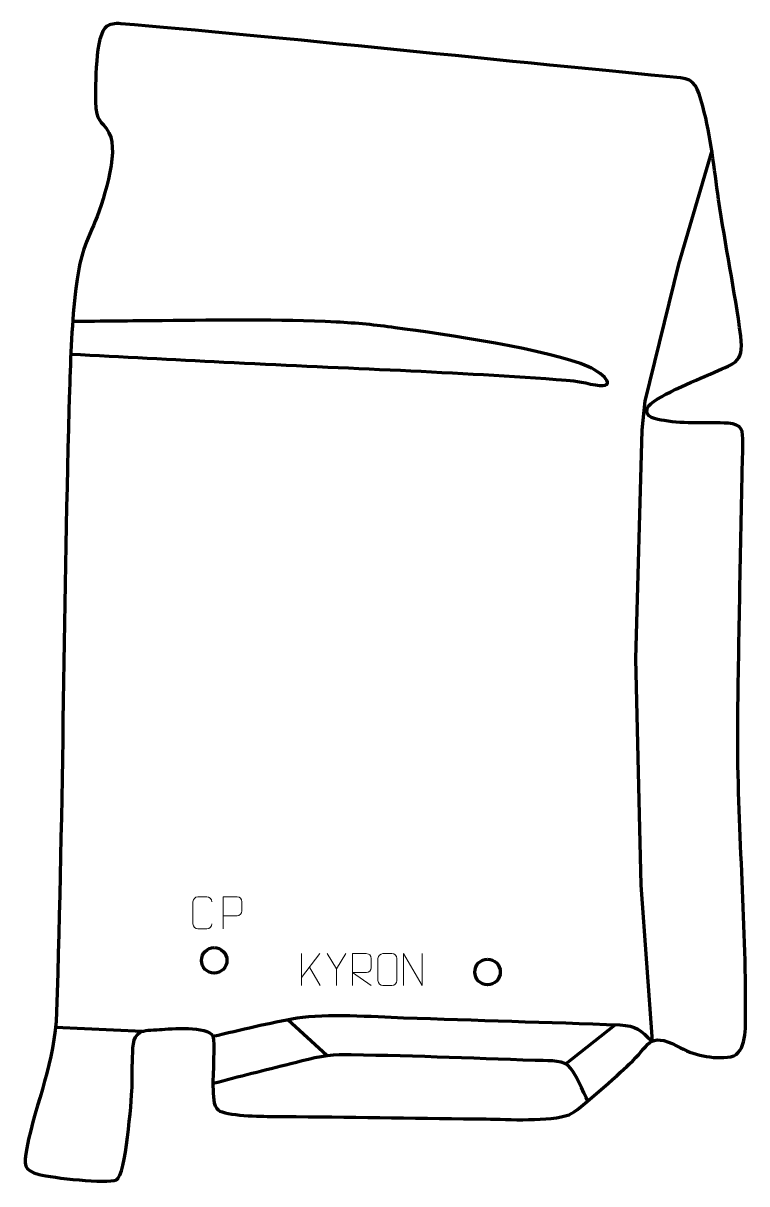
# Model space of a CAD drawing. Header units: millimetres. Extents: x 975 to 1542, y 51 to 961.
import ezdxf

# ---------------------------------------------------------------- set-up
doc = ezdxf.new("R2010")
doc.units = ezdxf.units.MM
doc.header["$MEASUREMENT"] = 0
doc.layers.add('layer 1', color=7, linetype='Continuous', plot=False)
doc.layers.add('layer 2', color=7, linetype='Continuous')
doc.layers.add('layer 3', color=7, linetype='Continuous')

msp = doc.modelspace()

# ---------------------------------------------------------------- linework, layer by layer
at = {"layer": 'layer 1', "color": 250, "lineweight": 9}
for points, knots in [([(1122.9352, 254.8338), (1122.7954, 252.5104), (1121.1182, 251.0308), (1118.9705, 251.02), (1118.9705, 251.02), (1116.6386, 251.0204), (1114.3067, 251.0204), (1111.9752, 251.02), (1111.9752, 251.02), (1110.0502, 250.9146), (1108.0781, 252.7991), (1108.0893, 254.8164), (1108.0893, 254.8164), (1108.0897, 260.5865), (1108.0897, 266.3562), (1108.0893, 272.1255), (1108.0893, 272.1255), (1108.0935, 274.2636), (1109.8402, 275.9828), (1111.9926, 275.9693), (1111.9926, 275.9693), (1114.3183, 275.9693), (1116.6444, 275.9693), (1118.9705, 275.9693), (1118.9705, 275.9693), (1120.9171, 276.0048), (1122.9085, 274.5133), (1122.9352, 272.0757)], [0, 0, 0, 0, 0.125, 0.125, 0.125, 0.125, 0.25, 0.25, 0.25, 0.25, 0.375, 0.375, 0.375, 0.375, 0.5, 0.5, 0.5, 0.5, 0.625, 0.625, 0.625, 0.625, 0.75, 0.75, 0.75, 0.75, 1, 1, 1, 1]), ([(1131.8862, 251.0156), (1131.8862, 251.0156), (1131.8862, 275.9692), (1131.8862, 275.9692), (1131.8862, 275.9692), (1135.4812, 275.9692), (1139.0765, 275.9692), (1142.6719, 275.9692), (1142.6719, 275.9692), (1144.9971, 275.9313), (1146.5545, 274.4412), (1146.5503, 272.0751), (1146.5503, 272.0751), (1146.5499, 270.0394), (1146.5499, 266.9801), (1146.5503, 264.9441), (1146.5503, 264.9441), (1146.5438, 263.0687), (1144.7316, 261.1268), (1142.722, 261.1077), (1142.722, 261.1077), (1142.722, 261.1077), (1131.8862, 261.1077), (1131.8862, 261.1077)], [0, 0, 0, 0, 0.14285714, 0.14285714, 0.14285714, 0.14285714, 0.28571429, 0.28571429, 0.28571429, 0.28571429, 0.42857143, 0.42857143, 0.42857143, 0.42857143, 0.57142857, 0.57142857, 0.57142857, 0.57142857, 0.71428571, 0.71428571, 0.71428571, 0.71428571, 1, 1, 1, 1]), ([(1227.8877, 231.5191), (1227.8877, 231.5191), (1220.5653, 219.6204), (1220.5653, 219.6204), (1220.5653, 219.6204), (1220.5653, 219.6204), (1220.566, 206.5655), (1220.566, 206.5655)], [0, 0, 0, 0, 0.33333333, 0.33333333, 0.33333333, 0.33333333, 1, 1, 1, 1]), ([(1233.234, 206.5656), (1233.234, 206.5656), (1233.234, 231.5191), (1233.234, 231.5191), (1233.234, 231.5191), (1236.8288, 231.5191), (1240.4243, 231.5191), (1244.0195, 231.5191), (1244.0195, 231.5191), (1246.3448, 231.4814), (1247.9021, 229.9914), (1247.898, 227.625), (1247.898, 227.625), (1247.8976, 225.5895), (1247.8976, 222.5301), (1247.898, 220.4941), (1247.898, 220.4941), (1247.8915, 218.6186), (1246.0792, 216.6768), (1244.0697, 216.6577), (1244.0697, 216.6577), (1244.0697, 216.6577), (1233.234, 216.6577), (1233.234, 216.6577), (1233.234, 216.6577), (1233.234, 216.6577), (1247.8887, 206.5656), (1247.8887, 206.5656)], [0, 0, 0, 0, 0.125, 0.125, 0.125, 0.125, 0.25, 0.25, 0.25, 0.25, 0.375, 0.375, 0.375, 0.375, 0.5, 0.5, 0.5, 0.5, 0.625, 0.625, 0.625, 0.625, 0.75, 0.75, 0.75, 0.75, 1, 1, 1, 1]), ([(1257.0465, 231.5188), (1259.3722, 231.5188), (1261.6983, 231.5188), (1264.0244, 231.5188), (1264.0244, 231.5188), (1265.971, 231.5544), (1267.9624, 230.0628), (1267.9891, 227.6252), (1267.9891, 227.6252), (1267.9887, 221.8783), (1267.9887, 216.131), (1267.9891, 210.3833), (1267.9891, 210.3833), (1267.8493, 208.0599), (1266.1721, 206.5803), (1264.0244, 206.5695), (1264.0244, 206.5695), (1261.6925, 206.5699), (1259.3606, 206.5699), (1257.0291, 206.5695), (1257.0291, 206.5695), (1255.1041, 206.4641), (1253.132, 208.3486), (1253.1432, 210.3659), (1253.1432, 210.3659), (1253.1435, 216.136), (1253.1435, 221.9057), (1253.1432, 227.675), (1253.1432, 227.675), (1253.1474, 229.8131), (1254.8941, 231.5323), (1257.0465, 231.5188)], [0, 0, 0, 0, 0.11111111, 0.11111111, 0.11111111, 0.11111111, 0.22222222, 0.22222222, 0.22222222, 0.22222222, 0.33333333, 0.33333333, 0.33333333, 0.33333333, 0.44444444, 0.44444444, 0.44444444, 0.44444444, 0.55555556, 0.55555556, 0.55555556, 0.55555556, 0.66666667, 0.66666667, 0.66666667, 0.66666667, 0.77777778, 0.77777778, 0.77777778, 0.77777778, 1, 1, 1, 1]), ([(1273.2387, 206.5656), (1273.2387, 206.5656), (1273.2387, 231.5191), (1273.2387, 231.5191), (1273.2387, 231.5191), (1273.2387, 231.5191), (1287.8935, 206.5656), (1287.8935, 206.5656), (1287.8935, 206.5656), (1287.8935, 206.5656), (1287.8935, 231.5191), (1287.8935, 231.5191)], [0, 0, 0, 0, 0.25, 0.25, 0.25, 0.25, 0.5, 0.5, 0.5, 0.5, 1, 1, 1, 1])]:
    msp.add_open_spline(points, degree=3, knots=knots, dxfattribs=at)
for points in [[(1193.2152, 231.5191), (1193.2152, 231.5191), (1193.2152, 206.5655), (1193.2152, 206.5655)], [(1207.5914, 231.5191), (1207.5914, 231.5191), (1193.2152, 212.8794), (1193.2152, 212.8794)], [(1220.5653, 219.6204), (1220.5653, 219.6204), (1213.2444, 231.5191), (1213.2444, 231.5191)], [(1207.9167, 206.6613), (1207.9167, 206.6613), (1199.4462, 220.9749), (1199.4462, 220.9749)]]:
    msp.add_open_spline(points, degree=3, dxfattribs=at)
at = {"layer": 'layer 2', "color": 142, "lineweight": 200}
for centre in [(1124.7517, 226.2339), (1339.0646, 217.1058)]:
    msp.add_ellipse(centre, major_axis=(0, 10), ratio=1, dxfattribs=at)
at = {"layer": 'layer 2', "color": 142, "lineweight": 158}
for points, knots in [([(1514.8778, 860.9857), (1514.8778, 860.9857), (1488.8443, 771.9802), (1488.8443, 771.9802), (1488.8443, 771.9802), (1488.8443, 771.9802), (1462.4292, 664.7156), (1462.4292, 664.7156), (1462.4292, 664.7156), (1462.4292, 664.7156), (1459.9155, 641.9612), (1459.9155, 641.9612), (1459.9155, 641.9612), (1459.9155, 641.9612), (1455.021, 462.7057), (1455.021, 462.7057), (1455.021, 462.7057), (1455.021, 462.7057), (1459.2543, 285.1701), (1459.2543, 285.1701), (1459.2543, 285.1701), (1459.2543, 285.1701), (1468.0626, 162.7925), (1468.0626, 162.7925)], [0, 0, 0, 0, 0.14285714, 0.14285714, 0.14285714, 0.14285714, 0.28571429, 0.28571429, 0.28571429, 0.28571429, 0.42857143, 0.42857143, 0.42857143, 0.42857143, 0.57142857, 0.57142857, 0.57142857, 0.57142857, 0.71428571, 0.71428571, 0.71428571, 0.71428571, 1, 1, 1, 1]), ([(1012.3436, 701.562), (1052.3212, 699.4558), (1092.2987, 697.3498), (1132.2763, 695.2436), (1132.2763, 695.2436), (1219.1369, 690.7293), (1306.0783, 688.0852), (1392.8356, 681.6849), (1392.8356, 681.6849), (1404.8598, 680.7979), (1408.7888, 680.4437), (1419.8614, 678.0383), (1419.8614, 678.0383), (1442.8757, 673.0386), (1431.5827, 685.5748), (1418.109, 691.5655), (1418.109, 691.5655), (1387.8006, 705.0414), (1304.8528, 716.9323), (1266.5346, 722.1961), (1266.5346, 722.1961), (1251.5335, 724.2568), (1236.3858, 725.7885), (1220.404, 726.5713), (1220.404, 726.5713), (1174.8585, 728.8022), (1129.6286, 728.1025), (1084.084, 727.6732), (1084.084, 727.6732), (1084.084, 727.6732), (1082.5884, 727.6588), (1082.5884, 727.6588), (1082.5884, 727.6588), (1059.6556, 727.4372), (1036.7227, 727.2157), (1013.7899, 726.9941)], [0, 0, 0, 0, 0.1, 0.1, 0.1, 0.1, 0.2, 0.2, 0.2, 0.2, 0.3, 0.3, 0.3, 0.3, 0.4, 0.4, 0.4, 0.4, 0.5, 0.5, 0.5, 0.5, 0.6, 0.6, 0.6, 0.6, 0.7, 0.7, 0.7, 0.7, 0.8, 0.8, 0.8, 0.8, 1, 1, 1, 1]), ([(1123.7397, 166.8042), (1145.3163, 171.5904), (1168.1, 177.4742), (1189.7733, 181.0818), (1189.7733, 181.0818), (1212.7991, 184.9146), (1248.9939, 182.1639), (1273.2203, 181.2771), (1273.2203, 181.2771), (1329.732, 179.2188), (1386.3077, 177.8615), (1442.8004, 175.5935), (1442.8004, 175.5935), (1456.0003, 175.0636), (1458.6075, 171.3951), (1468.0626, 162.7925)], [0, 0, 0, 0, 0.2, 0.2, 0.2, 0.2, 0.4, 0.4, 0.4, 0.4, 0.6, 0.6, 0.6, 0.6, 1, 1, 1, 1]), ([(1417.6486, 115.9157), (1414.6838, 122.1254), (1407.0565, 140.1649), (1402.2575, 143.756), (1402.2575, 143.756), (1395.9426, 148.4813), (1384.189, 147.4542), (1376.2622, 147.7376), (1376.2622, 147.7376), (1325.2497, 149.5624), (1273.6086, 151.7438), (1222.6002, 152.1955), (1222.6002, 152.1955), (1211.1192, 152.2972), (1196.021, 147.8417), (1184.8058, 145.106), (1184.8058, 145.106), (1164.438, 140.1377), (1144.0702, 134.9129), (1123.7892, 129.5904)], [0, 0, 0, 0, 0.16666667, 0.16666667, 0.16666667, 0.16666667, 0.33333333, 0.33333333, 0.33333333, 0.33333333, 0.5, 0.5, 0.5, 0.5, 0.66666667, 0.66666667, 0.66666667, 0.66666667, 1, 1, 1, 1])]:
    msp.add_open_spline(points, degree=3, knots=knots, dxfattribs=at)
for points in [[(1068.4146, 170.6022), (1068.4146, 170.6022), (1000.3133, 173.485), (1000.3133, 173.485)], [(1213.0683, 151.5312), (1213.0683, 151.5312), (1182.5137, 179.6084), (1182.5137, 179.6084)], [(1400.5092, 145.0345), (1400.5092, 145.0345), (1439.0249, 175.7036), (1439.0249, 175.7036)]]:
    msp.add_open_spline(points, degree=3, dxfattribs=at)
at = {"layer": 'layer 3', "color": 242, "lineweight": 158}
msp.add_open_spline([(1520.1742, 822.6863), (1525.5566, 786.9535), (1532.7318, 751.3918), (1537.6044, 715.6223), (1537.6044, 715.6223), (1540.3272, 693.0376), (1531.793, 694.5443), (1513.5682, 685.8769), (1513.5682, 685.8769), (1504.6802, 681.9129), (1467.3509, 666.9324), (1464.4648, 659.5586), (1464.4648, 659.5586), (1461.2808, 651.4239), (1471.6754, 650.4295), (1477.5421, 649.3746), (1477.5421, 649.3746), (1494.0508, 646.4059), (1510.9572, 648.2843), (1527.6236, 647.2635), (1527.6236, 647.2635), (1539.1532, 646.2488), (1539.2098, 642.1606), (1539.2505, 631.2229), (1539.2505, 631.2229), (1539.2768, 624.159), (1538.8216, 617.0821), (1538.6632, 610.0181), (1538.6632, 610.0181), (1537.4921, 542.3556), (1535.8465, 474.4424), (1535.1794, 406.8046), (1535.1794, 406.8046), (1534.9017, 332.5814), (1541.8045, 258.3766), (1541.3465, 184.4378), (1541.3465, 184.4378), (1541.3169, 174.6058), (1542.3007, 153.3726), (1529.8485, 150.6248), (1529.8485, 150.6248), (1514.9674, 148.595), (1500.8192, 151.7984), (1487.7834, 159.0752), (1487.7834, 159.0752), (1464.8773, 170.6628), (1466.2719, 159.5534), (1450.0694, 144.7485), (1450.0694, 144.7485), (1441.7377, 137.1776), (1410.7969, 108.3865), (1402.9344, 105.2762), (1402.9344, 105.2762), (1388.5591, 99.5895), (1354.512, 101.6514), (1338.0817, 101.8908), (1338.0817, 101.8908), (1332.0861, 101.963), (1326.0904, 102.0351), (1320.0948, 102.1073), (1320.0948, 102.1073), (1270.1311, 102.7085), (1220.17, 103.5944), (1170.2038, 103.9109), (1170.2038, 103.9109), (1161.7013, 103.9647), (1133.7572, 104.1712), (1127.9346, 108.9959), (1127.9346, 108.9959), (1123.7582, 112.4564), (1123.9662, 120.1173), (1123.8025, 127.6064), (1123.8025, 127.6064), (1123.6092, 136.4528), (1125.4391, 162.3897), (1123.7397, 166.8042), (1123.7397, 166.8042), (1119.058, 175.2304), (1091.1444, 172.5537), (1082.0203, 171.9789), (1082.0203, 171.9789), (1075.8504, 171.5902), (1069.573, 171.7144), (1066.4754, 169.7259), (1066.4754, 169.7259), (1060.4389, 165.8506), (1061.1105, 157.4664), (1060.5864, 146.2527), (1060.5864, 146.2527), (1060.2777, 139.6481), (1060.5564, 133.0593), (1060.4491, 126.4539), (1060.4491, 126.4539), (1059.7654, 115.9364), (1055.5532, 57.7308), (1048.2596, 54.1068), (1048.2596, 54.1068), (1040.1961, 51.0924), (997.9632, 55.657), (987.5828, 58.4659), (987.5828, 58.4659), (975.0226, 61.8647), (975.3542, 65.6497), (977.7744, 79.0831), (977.7744, 79.0831), (985.5206, 117.2261), (999.7324, 145.251), (1001.1539, 185.7888), (1001.1539, 185.7888), (1006.4689, 348.3268), (1006.5884, 510.9381), (1011.313, 673.4411), (1011.313, 673.4411), (1012.1219, 698.9022), (1013.1558, 727.7332), (1016.2475, 752.8947), (1016.2475, 752.8947), (1018.8141, 773.3557), (1021.4758, 783.6342), (1030.1385, 802.4109), (1030.1385, 802.4109), (1036.7814, 818.4226), (1050.7968, 859.1609), (1042.263, 874.8613), (1042.263, 874.8613), (1036.0195, 886.3479), (1031.9942, 882.2573), (1031.7714, 899.4683), (1031.7714, 899.4683), (1031.7722, 910.8953), (1031.0561, 952.486), (1040.6606, 958.582), (1040.6606, 958.582), (1042.8056, 959.9434), (1046.8382, 960.8921), (1051.665, 960.4985), (1051.665, 960.4985), (1161.6873, 951.5257), (1373.1654, 929.1307), (1490.2063, 918.0215), (1490.2063, 918.0215), (1501.8896, 916.9125), (1503.6351, 910.8624), (1507.8006, 895.7525), (1507.8006, 895.7525), (1514.4253, 871.722), (1516.5563, 847.2127), (1520.1742, 822.6863)], degree=3, knots=[0, 0, 0, 0, 0.02631579, 0.02631579, 0.02631579, 0.02631579, 0.05263158, 0.05263158, 0.05263158, 0.05263158, 0.07894737, 0.07894737, 0.07894737, 0.07894737, 0.10526316, 0.10526316, 0.10526316, 0.10526316, 0.13157895, 0.13157895, 0.13157895, 0.13157895, 0.15789474, 0.15789474, 0.15789474, 0.15789474, 0.18421053, 0.18421053, 0.18421053, 0.18421053, 0.21052632, 0.21052632, 0.21052632, 0.21052632, 0.23684211, 0.23684211, 0.23684211, 0.23684211, 0.26315789, 0.26315789, 0.26315789, 0.26315789, 0.28947368, 0.28947368, 0.28947368, 0.28947368, 0.31578947, 0.31578947, 0.31578947, 0.31578947, 0.34210526, 0.34210526, 0.34210526, 0.34210526, 0.36842105, 0.36842105, 0.36842105, 0.36842105, 0.39473684, 0.39473684, 0.39473684, 0.39473684, 0.42105263, 0.42105263, 0.42105263, 0.42105263, 0.44736842, 0.44736842, 0.44736842, 0.44736842, 0.47368421, 0.47368421, 0.47368421, 0.47368421, 0.5, 0.5, 0.5, 0.5, 0.52631579, 0.52631579, 0.52631579, 0.52631579, 0.55263158, 0.55263158, 0.55263158, 0.55263158, 0.57894737, 0.57894737, 0.57894737, 0.57894737, 0.60526316, 0.60526316, 0.60526316, 0.60526316, 0.63157895, 0.63157895, 0.63157895, 0.63157895, 0.65789474, 0.65789474, 0.65789474, 0.65789474, 0.68421053, 0.68421053, 0.68421053, 0.68421053, 0.71052632, 0.71052632, 0.71052632, 0.71052632, 0.73684211, 0.73684211, 0.73684211, 0.73684211, 0.76315789, 0.76315789, 0.76315789, 0.76315789, 0.78947368, 0.78947368, 0.78947368, 0.78947368, 0.81578947, 0.81578947, 0.81578947, 0.81578947, 0.84210526, 0.84210526, 0.84210526, 0.84210526, 0.86842105, 0.86842105, 0.86842105, 0.86842105, 0.89473684, 0.89473684, 0.89473684, 0.89473684, 0.92105263, 0.92105263, 0.92105263, 0.92105263, 0.94736842, 0.94736842, 0.94736842, 0.94736842, 1, 1, 1, 1], dxfattribs=at)

doc.saveas('drawing.dxf')
